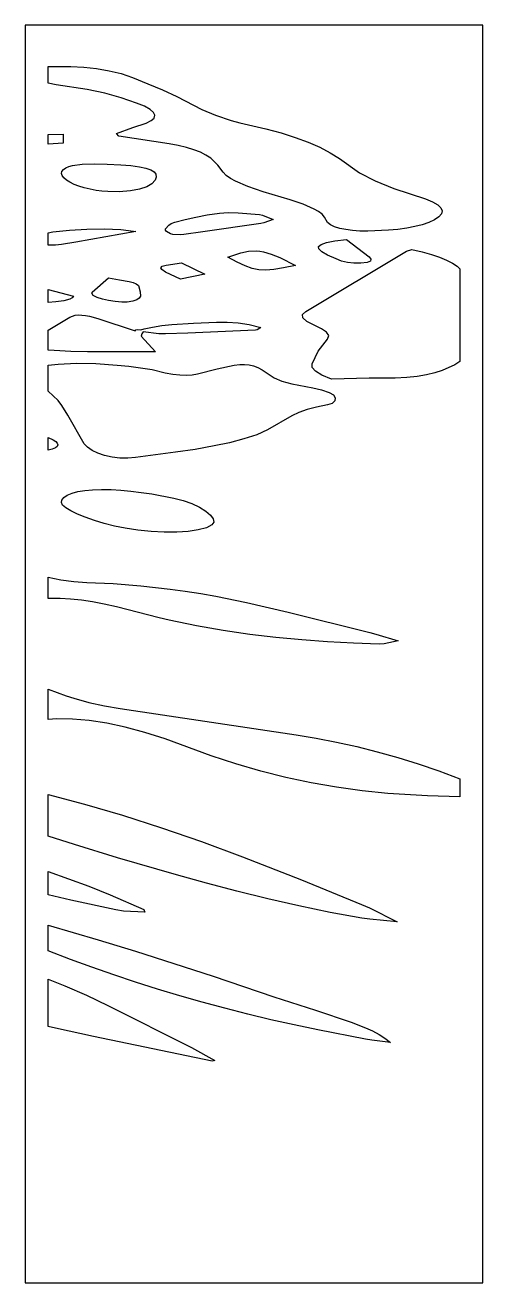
# Model space of a CAD drawing. Extents: x 0 to 400, y 0 to 1100.
import ezdxf

# ---------------------------------------------------------------- set-up
doc = ezdxf.new("R2010")
doc.units = 0
doc.layers.add('CUT', color=1, linetype='Continuous')
doc.layers.add('OUTLINE', color=7, linetype='Continuous')

msp = doc.modelspace()

# ---------------------------------------------------------------- linework, layer by layer
at = {"layer": 'CUT'}
for points in [[(179.92, 1016.71), (187.59, 1014.64), (210.4, 1009.36), (223.81, 1005.72), (236.11, 1001.81), (247.33, 997.62), (257.47, 993.16), (266.56, 988.43), (274.61, 983.44), (292.29, 970.81), (305.82, 963.77), (322.29, 957.06), (349.76, 948.01), (356.02, 945.36), (360.55, 942.73), (363.34, 940.1), (364.43, 937.48), (363.81, 934.88), (361.54, 932.29), (357.62, 929.72), (352.69, 927.44), (346.98, 925.48), (340.55, 923.83), (333.44, 922.48), (325.72, 921.42), (317.44, 920.62), (299.39, 919.78), (292.62, 919.85), (286.18, 920.32), (280.22, 921.14), (274.9, 922.29), (270.36, 923.74), (266.76, 925.44), (264.24, 927.38), (261.74, 932.12), (259.54, 934.58), (256.48, 936.91), (252.66, 939.13), (243.08, 943.29), (231.55, 947.23), (208.09, 954.25), (194.68, 958.74), (183.81, 963.5), (179.42, 966.01), (175.79, 968.61), (172.95, 971.31), (168.51, 977.45), (162.14, 983.71), (158.03, 986.4), (153.12, 988.85), (147.41, 991.05), (140.94, 993.03), (133.7, 994.78), (125.74, 996.3), (81.9, 1003.03), (79.95, 1005.34), (94.12, 1010.51), (105.64, 1014.25), (110.14, 1016.47), (112.75, 1018.78), (113.46, 1021.19), (112.26, 1023.7), (109.17, 1026.3), (104.19, 1029.01), (97.35, 1031.81), (83.9, 1036.4), (69.65, 1040.38), (54.13, 1043.66), (26.97, 1047.71), (20, 1049.31), (20, 1063.76), (28.3, 1063.95), (39.82, 1063.81), (51.21, 1063.2), (62.4, 1062.02), (73.3, 1060.19), (83.82, 1057.6), (93.89, 1054.18), (107.19, 1048.82), (120.15, 1043.29), (132.46, 1037.58), (154.32, 1026.25), (166.22, 1021.24)], [(33.26, 996.75), (20, 995.82), (20, 1004.49), (33.26, 1004.56)], [(110.83, 961.26), (106.3, 958.71), (100.02, 956.69), (92.07, 955.18), (82.24, 954.29), (72.16, 954.4), (67.06, 954.83), (61.93, 955.52), (51.67, 957.67), (46.94, 959.1), (42.73, 960.75), (39.1, 962.57), (36.13, 964.49), (33.87, 966.47), (32.4, 968.43), (31.79, 970.32), (32.1, 972.08), (33.39, 973.82), (35.43, 975.26), (38.15, 976.43), (41.51, 977.34), (49.91, 978.47), (60.22, 978.81), (71.76, 978.48), (83.56, 977.93), (92.46, 977.11), (99.79, 976.1), (105.59, 974.88), (109.9, 973.39), (112.79, 971.63), (114.32, 969.55), (114.55, 967.13), (113.55, 964.34)], [(130.72, 927.57), (139.71, 929.89), (149.06, 932.11), (159.01, 934.09), (169.76, 935.67), (177.29, 936.02), (186.07, 935.72), (204.72, 934.26), (207.45, 933.71), (216.68, 929.95), (208.63, 927.18), (205.87, 926.59), (155.37, 919.11), (138.71, 916.78), (135.88, 916.6), (129.18, 916.91), (127.05, 917.36), (123.51, 919.62), (122.7, 920.83), (122.75, 921.88), (125.48, 925.08), (127.7, 926.48)], [(68.93, 921.84), (83.48, 921.17), (90.29, 920.49), (96.67, 919.56), (44.29, 910.1), (31.64, 908.05), (26.52, 907.57), (21.49, 907.46), (20, 907.53), (20, 918.39), (24.23, 919.12), (38.62, 920.74), (53.75, 921.67)], [(210.41, 885.76), (204.29, 886.07), (198.44, 887.3), (192.32, 889.53), (185.38, 892.82), (177.1, 897.21), (188.53, 900.94), (195.31, 902.23), (201.78, 902.49), (205, 902.23), (208.27, 901.69), (215.14, 899.77), (222.71, 896.68), (236.16, 889.74), (225.77, 887.66), (217.38, 886.31)], [(347.02, 901.7), (355.08, 899.44), (362.13, 897.04), (368.21, 894.51), (373.35, 891.87), (377.61, 889.13), (380, 886.84), (380, 805.77), (375.5, 802.95), (364.55, 797.94), (358.1, 795.85), (350.86, 794.08), (342.73, 792.68), (333.62, 791.7), (323.43, 791.16), (300.61, 791.15), (267.79, 790.28), (259.3, 793.87), (253.69, 797.35), (250.87, 800.68), (250.76, 803.81), (256.13, 814.8), (264.16, 825.33), (265.39, 828.44), (263.43, 831.43), (259.02, 834.36), (246.21, 840.72), (242.7, 843.91), (242.38, 846.87), (245.27, 849.65), (333.3, 902.38), (337.9, 903.83)], [(298.86, 892.39), (293.32, 891.74), (287.13, 891.75), (281.65, 892.41), (276.61, 893.67), (271.75, 895.48), (264.32, 898.87), (259.25, 901.8), (256.58, 904.3), (256.34, 906.45), (258.58, 908.3), (263.37, 909.91), (270.78, 911.33), (280.9, 912.61), (300.55, 897.28), (302.22, 895.24), (301.74, 893.59)], [(157.12, 882.16), (135.81, 877.97), (122.71, 884.08), (119.48, 886.18), (118.46, 887.81), (119.66, 889.1), (123.09, 890.17), (136.73, 892.17)], [(58.28, 865.53), (58.61, 866.53), (72.8, 878.88), (82.51, 877.37), (91.01, 875.79), (94.44, 874.83), (97.14, 873.69), (98.95, 872.31), (100.59, 866.72), (100.69, 862.88), (99.71, 861.18), (97.65, 859.71), (94.22, 858.56), (89.12, 857.79), (84.43, 857.77), (78.7, 858.32), (72.78, 859.25), (67.52, 860.4), (62.88, 861.87), (59.57, 863.61)], [(20, 857.35), (20, 868.77), (42.2, 863), (41, 861.53), (39.09, 860.39), (33.65, 858.85), (26.81, 857.99)], [(63.4, 843.56), (96.19, 832.7), (96.75, 833.38), (97.89, 833.7), (100.96, 833.41), (103.97, 834.35), (111.37, 835.98), (119.49, 837.25), (128.23, 838.22), (147.15, 839.48), (167.31, 840.25), (176.68, 840.31), (186.09, 839.69), (195.81, 838.19), (206.11, 835.57), (202.8, 833.61), (201.19, 833.31), (142.14, 830.54), (122.65, 829.88), (116.85, 830.06), (103.15, 831.64), (101.83, 830.06), (101.33, 828.06), (113.99, 814.41), (54.56, 814.41), (40, 814.69), (25.27, 815.31), (20, 815.69), (20, 833.32), (39.1, 844.52), (41.3, 845.58), (43.79, 846.23), (46.55, 846.53), (49.55, 846.49), (52.76, 846.14), (56.16, 845.52)], [(178.52, 734.82), (165.26, 731.97), (148.65, 728.98), (131.39, 726.39), (96.55, 721.72), (89.73, 721.2), (82.79, 721.4), (75.95, 722.24), (69.47, 723.67), (63.57, 725.62), (58.48, 728.01), (54.44, 730.8), (51.66, 733.91), (37.27, 759.03), (31.99, 767.38), (28.71, 771.62), (24.6, 775.92), (20, 780), (20, 802.67), (28.77, 803.54), (44.75, 804.26), (61.9, 804.01), (80.51, 802.72), (90.46, 801.67), (110.88, 798.93), (122.35, 796.03), (129.12, 794.75), (135.24, 794.08), (140.79, 793.95), (145.88, 794.27), (150.6, 794.97), (167.84, 799.41), (182.65, 802.51), (187.53, 803.16), (191.84, 803.33), (195.77, 802.98), (199.51, 802.09), (203.24, 800.62), (207.16, 798.54), (217.71, 791.55), (224.46, 788.68), (233.18, 786.29), (251.48, 782.91), (259.12, 780.9), (265.61, 778.65), (269.46, 776.55), (270.98, 774), (270.55, 771.38), (268.3, 769.17), (264.35, 767.83), (254.62, 765.97), (246.34, 763.72), (239.23, 761.17), (233.01, 758.36), (211.89, 746.1), (202.49, 741.78), (191.15, 738.06)], [(26.66, 735.88), (27.99, 734.45), (28.43, 733.03), (28.05, 731.56), (26.54, 730.33), (23.52, 729.21), (20, 728.42), (20, 739.28), (24.38, 737.36)], [(52.57, 669.57), (45.61, 672.35), (39.82, 675.1), (35.44, 677.73), (32.69, 680.15), (31.64, 682.43), (32.05, 684.68), (33.82, 686.83), (36.82, 688.81), (40.95, 690.56), (46.08, 692.01), (52.11, 693.09), (58.92, 693.72), (66.85, 693.95), (75.1, 693.81), (83.65, 693.32), (92.47, 692.5), (101.52, 691.37), (110.78, 689.96), (129.81, 686.38), (138.06, 684.23), (145.64, 681.49), (152.31, 678.33), (157.83, 674.93), (161.93, 671.5), (164.37, 668.22), (164.9, 665.28), (163.27, 662.89), (158.38, 660.43), (151.33, 658.55), (142.56, 657.26), (132.49, 656.56), (121.53, 656.48), (110.1, 657.01), (98.58, 658.17), (87.38, 659.96), (78.11, 661.95), (69.06, 664.28), (60.46, 666.85)], [(125.89, 579.59), (116.99, 581.66), (79.69, 591.34), (69.07, 593.71), (58.88, 595.57), (49.11, 596.96), (39.72, 597.9), (30.69, 598.42), (22, 598.53), (20, 598.46), (20, 617.18), (31.14, 614.85), (42.54, 613.3), (53.99, 612.6), (76.98, 611.62), (101.18, 609.75), (126.68, 606.85), (139.94, 604.97), (153.56, 602.78), (166.66, 600.44), (193.41, 595.03), (229.97, 586.51), (301.16, 568.91), (306.52, 567.47), (326, 561.59), (313.63, 558.84), (309.33, 558.64), (286.84, 559.47), (264.35, 560.64), (241.79, 562.25), (219.1, 564.38), (196.22, 567.1), (173.09, 570.49), (149.66, 574.63)], [(205.91, 447.64), (184.16, 453.96), (162.64, 461.02), (122.44, 475.72), (104.49, 481.47), (87.46, 486.06), (71.31, 489.53), (55.98, 491.86), (41.43, 493.09), (27.6, 493.21), (20, 492.69), (20, 519.19), (35.78, 513.46), (42.43, 511.27), (55.76, 507.58), (69.26, 504.65), (83.11, 502.35), (236.76, 479.41), (254.4, 476.48), (272.11, 473.03), (289.89, 469.05), (307.72, 464.53), (325.6, 459.47), (343.51, 453.86), (361.47, 447.7), (380, 440.75), (380, 424.94), (351.58, 425.93), (316.89, 428.07), (294.51, 430.3), (272.18, 433.4), (249.95, 437.34), (227.85, 442.1)], [(80.62, 371.79), (43.09, 383.25), (20, 390.7), (20, 427.08), (51.85, 418.68), (85.16, 408.95), (119.27, 398.05), (154.21, 385.98), (189.99, 372.73), (241.45, 352.45), (294.03, 331.04), (300.93, 328), (325.25, 315.8), (301.16, 318.03), (294.32, 319), (266.7, 324.02), (239.27, 329.68), (212.07, 335.88), (185.13, 342.53), (158.49, 349.53), (132.17, 356.8)], [(74.28, 339.34), (103.78, 326.46), (104.54, 324.13), (85.86, 325.13), (79.16, 326.23), (39.94, 334.82), (20, 339.47), (20, 359.88), (37.99, 353.42), (55.67, 346.89)], [(314.49, 213.99), (319.16, 210.31), (302.98, 212.14), (297.35, 213.03), (255.66, 221.15), (235.12, 225.54), (214.77, 230.17), (194.61, 235.04), (174.63, 240.15), (154.84, 245.5), (135.22, 251.1), (115.77, 256.95), (96.48, 263.06), (77.36, 269.43), (58.39, 276.06), (39.58, 282.95), (20, 290.48), (20, 312.83), (63.73, 300.02), (96.45, 290.02), (129.99, 279.42), (164.4, 268.12), (217.41, 250.06), (253.64, 238.39), (284.92, 227.93), (297.58, 223.05), (303.6, 220.31), (309.27, 217.31)], [(20, 265.67), (34.59, 259.91), (53.61, 251.59), (72.33, 242.53), (145.41, 205.82), (165.82, 194.51), (163.37, 193.74), (59.72, 215.4), (26.41, 222.73), (20, 224.33)]]:
    msp.add_lwpolyline(points, close=True, dxfattribs=at)
at = {"layer": 'OUTLINE'}
msp.add_lwpolyline([(0, 0), (400, 0), (400, 1100), (0, 1100)], close=True, dxfattribs=at)

doc.saveas('drawing.dxf')
